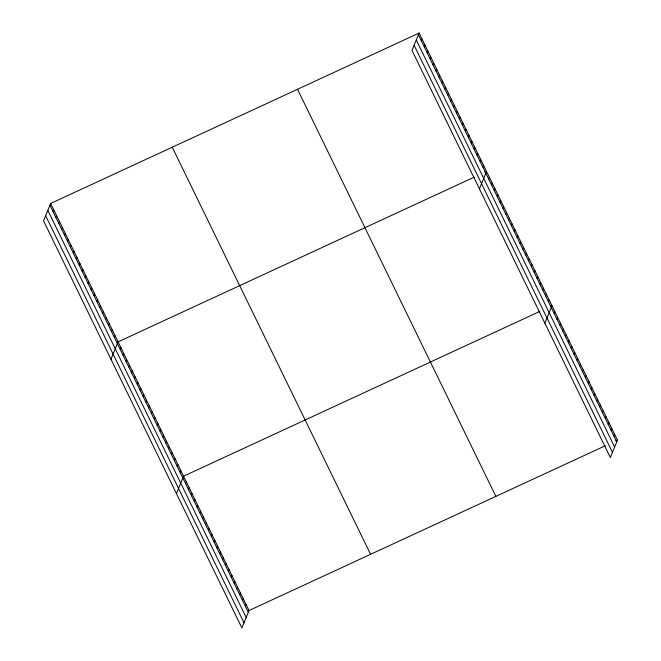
<?xml version="1.0" encoding="UTF-8"?>
<svg xmlns="http://www.w3.org/2000/svg" width="661" height="661" viewBox="0 0 661 661"><rect width="100%" height="100%" fill="white"/><g stroke="black" fill="none" stroke-linecap="round" stroke-linejoin="round"><path stroke-width="0.99" d="M419.099 33.05L411.993 50.451L610.351 457.536L617.457 440.135L419.099 33.05L50.649 203.464L43.543 220.865L241.901 627.95L249.007 610.549L605.294 445.762M52.872 211.214L53.582 209.479M55.805 217.229L56.516 215.494M58.738 223.253L59.44 221.518M61.671 229.268L62.374 227.533M64.596 235.283L65.307 233.548M67.529 241.306L68.24 239.571M70.463 247.321L71.173 245.586M73.396 253.337L74.106 251.601M76.329 259.36L77.04 257.625M79.262 265.375L79.973 263.64M82.195 271.39L82.906 269.655M85.129 277.413L85.831 275.678M88.062 283.429L88.764 281.693M90.987 289.444L91.697 287.709M93.92 295.467L94.63 293.732M96.853 301.482L97.564 299.747M99.786 307.497L100.497 305.762M102.719 313.521L103.43 311.785M105.653 319.536L106.363 317.801M108.586 325.551L109.288 323.816M111.519 331.574L112.221 329.839M114.444 337.589L115.154 335.854M110.99 359.27L118.088 341.869L474.383 177.082M120.228 349.446L120.938 347.711M123.07 355.288L123.781 353.552M125.921 361.129L126.623 359.394M128.763 366.971L129.473 365.236M131.613 372.812L132.316 371.077M134.456 378.654L135.166 376.919M137.298 384.495L138.009 382.76M140.149 390.337L140.859 388.594M142.991 396.17L143.701 394.435M145.841 402.012L146.552 400.277M148.684 407.854L149.394 406.118M151.534 413.695L152.237 411.96M154.377 419.537L155.087 417.802M157.227 425.378L157.929 423.643M160.069 431.22L160.78 429.485M162.912 437.061L163.622 435.326M165.762 442.903L166.473 441.168M168.605 448.745L169.315 447.01M171.455 454.586L172.166 452.843M174.297 460.42L175.008 458.684M177.148 466.261L177.85 464.526M179.99 472.103L180.701 470.368M176.446 493.61L183.543 476.209L539.839 311.422M185.683 483.786L186.394 482.051M188.525 489.627L189.236 487.892M191.376 495.469L192.087 493.734M194.218 501.311L194.929 499.576M197.069 507.152L197.779 505.417M199.911 512.994L200.622 511.25M202.762 518.827L203.464 517.092M205.604 524.669L206.315 522.934M208.455 530.51L209.157 528.775M211.297 536.352L212.007 534.617M214.139 542.194L214.85 540.458M421.321 40.8L422.032 39.065M216.99 548.035L217.7 546.3M424.255 46.824L424.965 45.088M219.832 553.877L220.543 552.142M427.188 52.839L427.898 51.104M222.683 559.718L223.393 557.983M430.121 58.854L430.823 57.119M225.525 565.56L226.236 563.825M433.054 64.877L433.756 63.142M228.375 571.401L229.078 569.666M435.979 70.892L436.69 69.157M231.218 577.243L231.928 575.5M438.912 76.907L439.623 75.172M234.068 583.076L234.771 581.341M441.845 82.931L442.556 81.196M236.911 588.918L237.621 587.183M444.779 88.946L445.489 87.211M239.753 594.76L240.464 593.024M447.712 94.961L448.422 93.226M242.604 600.601L243.314 598.866M450.645 100.984L451.356 99.249M245.446 606.443L246.156 604.708M453.578 106.999L454.289 105.264M456.511 113.014L457.214 111.279M459.445 119.038L460.147 117.303M462.37 125.053L463.08 123.318M465.303 131.068L466.013 129.333M468.236 137.091L468.946 135.356M471.169 143.107L471.88 141.371M474.102 149.122L474.813 147.386M477.035 155.145L477.746 153.41M479.969 161.16L480.671 159.425M482.902 167.175L483.604 165.44M479.44 188.864L486.537 171.463L484.802 172.265M488.677 179.04L489.388 177.297M491.52 184.873L492.23 183.138M494.37 190.715L495.081 188.98M497.212 196.557L497.923 194.821M500.063 202.398L500.765 200.663M502.905 208.24L503.616 206.505M505.756 214.081L506.458 212.346M508.598 219.923L509.309 218.188M511.44 225.765L512.151 224.029M514.291 231.606L515.002 229.871M517.133 237.448L517.844 235.704M519.984 243.281L520.694 241.546M522.826 249.123L523.537 247.388M525.677 254.964L526.379 253.229M528.519 260.806L529.23 259.071M531.37 266.647L532.072 264.912M534.212 272.489L534.923 270.754M537.054 278.331L537.765 276.595M539.905 284.172L540.615 282.437M542.747 290.014L543.458 288.279M545.598 295.855L546.308 294.12M548.44 301.697L549.151 299.954M544.895 323.196L551.993 305.795L550.258 306.605M554.133 313.372L554.843 311.637M556.983 319.213L557.686 317.478M559.826 325.055L560.536 323.32M562.668 330.897L563.379 329.161M565.519 336.738L566.229 335.003M568.361 342.58L569.071 340.845M571.211 348.421L571.922 346.686M574.054 354.263L574.764 352.528M576.904 360.105L577.607 358.361M579.747 365.946L580.457 364.203M582.597 371.779L583.299 370.044M585.439 377.621L586.15 375.886M588.29 383.463L588.992 381.728M591.132 389.304L591.843 387.569M593.975 395.146L594.685 393.411M596.825 400.987L597.536 399.252M599.667 406.829L600.378 405.094M602.518 412.671L603.22 410.935M605.36 418.512L606.071 416.777M608.211 424.354L608.913 422.61M611.053 430.187L611.764 428.452M613.904 436.029L614.606 434.294M615.713 440.937L617.457 440.135M418.388 34.785L616.746 441.87M416.281 39.957L614.639 447.043M414.108 45.279L612.466 452.372M297.508 89.285L495.866 496.37M172.24 147.229L370.59 554.315M50.649 203.464L249.007 610.549M49.939 205.199L248.296 612.284M47.832 210.372L246.181 617.457M45.659 215.693L244.008 622.778"/></g></svg>
